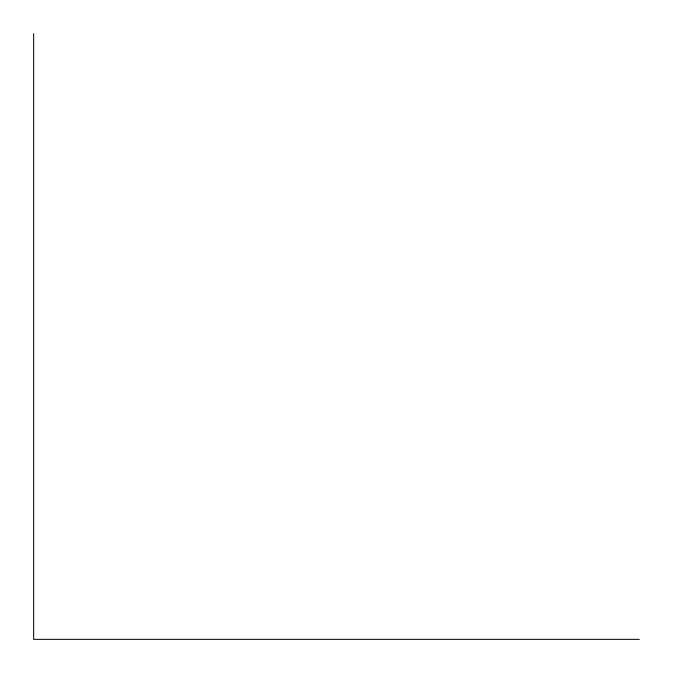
<?xml version="1.0" encoding="UTF-8"?>
<svg xmlns="http://www.w3.org/2000/svg" width="673" height="673" viewBox="0 0 673 673"><rect width="100%" height="100%" fill="white"/><g stroke="black" fill="none" stroke-linecap="round" stroke-linejoin="round"><path stroke-width="1.01" d="M639.35 639.35L33.65 639.35L33.65 33.65"/></g></svg>
